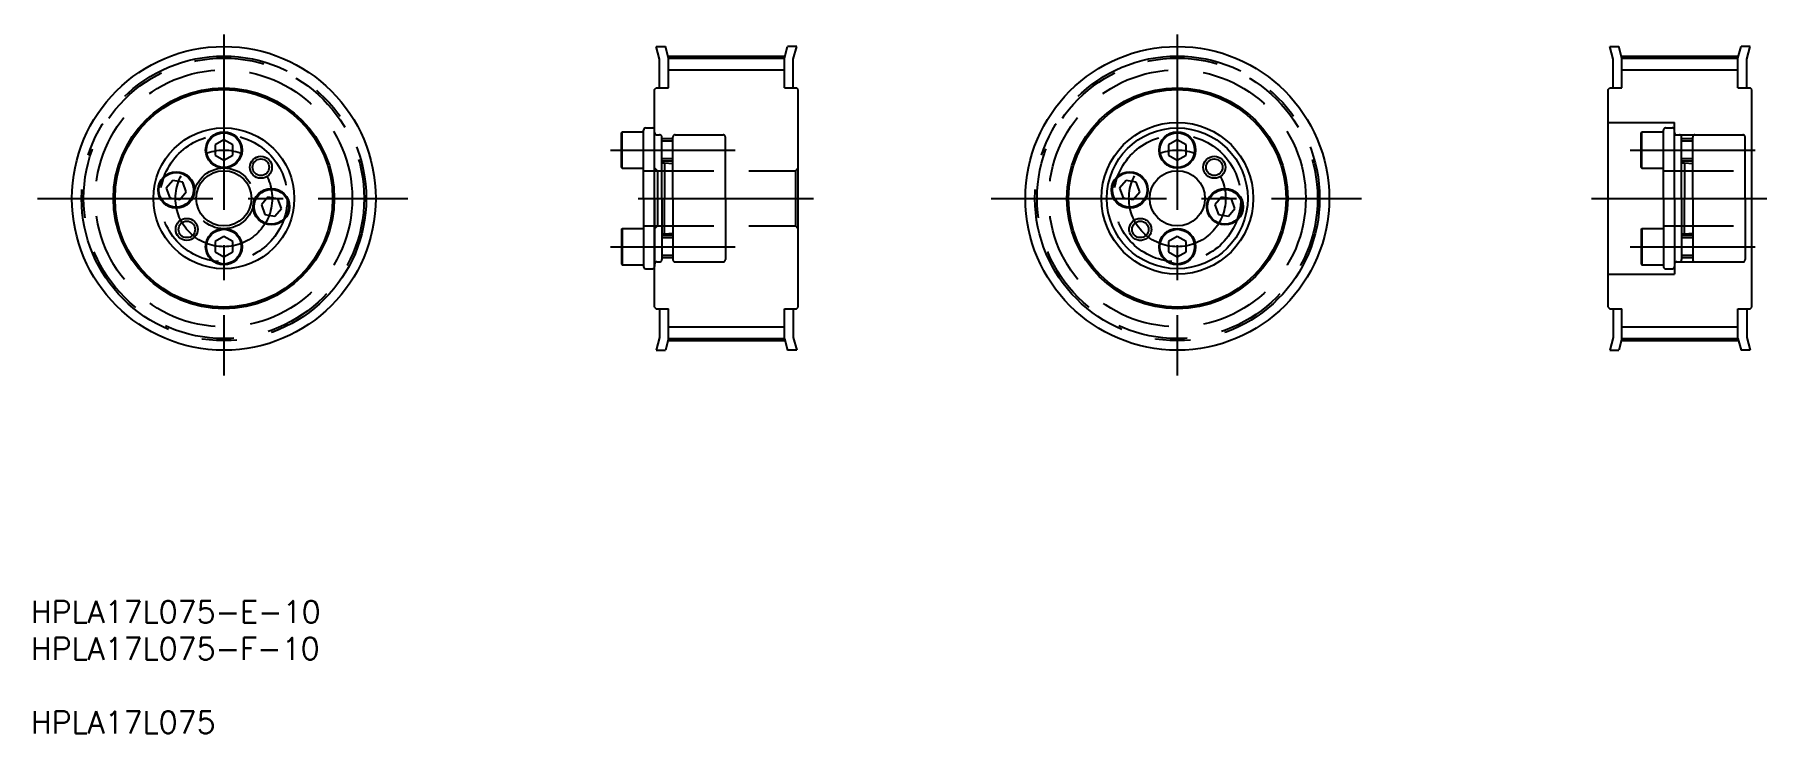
# Model space of a CAD drawing. Extents: x 16 to 330, y 5 to 132.
import ezdxf

# ---------------------------------------------------------------- set-up
doc = ezdxf.new("R2010")
doc.units = 0
doc.linetypes.add('CENTER', pattern=[50.8, 31.75, -6.35, 6.35, -6.35])
doc.linetypes.add('DASHED', pattern=[19.05, 12.7, -6.35])
doc.layers.get('0').update_dxf_attribs({"linetype": 'CONTINUOUS'})
doc.layers.add('CENTER', color=1, linetype='CENTER')
doc.styles.add('MISUMI', font='txt.shx')

# ---------------------------------------------------------------- blocks, each defined once
blk = doc.blocks.new('*U4')
at = {"color": 7, "linetype": 'CONTINUOUS', "style": 'MISUMI'}
for s, p in [('HPLA17L075-E-10', (15.05, 25.31)), ('HPLA17L075-F-10', (15.05, 18.65)), ('HPLA17L075', (15.05, 5.31))]:
    blk.add_text(s, height=4, dxfattribs=at).set_placement(p)

msp = doc.modelspace()

# ---------------------------------------------------------------- linework, layer by layer
at = {"color": 7, "linetype": 'CONTINUOUS'}
for p, q in [((128.27, 129.69), (129.93, 129.69)), ((128.89, 127.37), (128.27, 129.69)), ((130.49, 127.58), (129.93, 129.69)), ((151.49, 127.58), (152.06, 129.69)), ((153.72, 129.69), (152.06, 129.69)), ((153.09, 127.37), (153.72, 129.69)), ((300.91, 129.69), (302.56, 129.69)), ((301.53, 127.37), (300.91, 129.69)), ((303.13, 127.58), (302.56, 129.69)), ((324.13, 127.58), (324.69, 129.69)), ((326.35, 129.69), (324.69, 129.69)), ((325.73, 127.37), (326.35, 129.69)), ((128.89, 122.19), (128.89, 127.37)), ((130.49, 127.58), (151.49, 127.58)), ((130.49, 122.19), (130.49, 127.58)), ((151.49, 122.19), (151.49, 127.58)), ((153.09, 122.19), (153.09, 127.37)), ((301.53, 122.19), (301.53, 127.37)), ((303.13, 127.58), (324.13, 127.58)), ((303.13, 122.19), (303.13, 127.58)), ((324.13, 122.19), (324.13, 127.58)), ((325.73, 122.19), (325.73, 127.37)), ((127.99, 121.89), (128.29, 122.19)), ((127.99, 82.49), (127.99, 121.89)), ((128.29, 122.19), (130.49, 122.19)), ((151.49, 122.19), (153.69, 122.19)), ((153.99, 121.89), (153.69, 122.19)), ((153.99, 82.49), (153.99, 121.89)), ((300.63, 121.89), (300.93, 122.19)), ((300.63, 82.49), (300.63, 121.89)), ((300.93, 122.19), (303.13, 122.19)), ((324.13, 122.19), (326.33, 122.19)), ((326.63, 121.89), (326.33, 122.19)), ((326.63, 82.49), (326.63, 121.89)), ((121.99, 114.08), (122.09, 114.24)), ((121.99, 107.8), (121.99, 114.08)), ((122.09, 107.64), (122.09, 114.24)), ((122.09, 114.24), (125.99, 114.24)), ((125.99, 102.19), (125.99, 114.54)), ((125.99, 107.64), (125.99, 114.24)), ((126.39, 114.94), (127.59, 114.94)), ((127.99, 102.19), (127.99, 114.54)), ((49.99, 112.79), (48.39, 111.86)), ((48.39, 111.86), (48.39, 110.02)), ((48.39, 110.02), (49.99, 109.09)), ((51.59, 111.86), (49.99, 112.79)), ((49.99, 109.09), (51.59, 110.02)), ((51.59, 110.02), (51.59, 111.86)), ((125.99, 108.94), (125.99, 112.94)), ((222.62, 112.79), (221.02, 111.86)), ((221.02, 111.86), (221.02, 110.02)), ((221.02, 110.02), (222.62, 109.09)), ((224.22, 111.86), (222.62, 112.79)), ((222.62, 109.09), (224.22, 110.02)), ((224.22, 110.02), (224.22, 111.86)), ((121.99, 107.8), (122.09, 107.64)), ((122.09, 107.64), (125.99, 107.64)), ((125.99, 108.37), (125.99, 108.37)), ((40.74, 105.45), (39.55, 104.03)), ((39.55, 104.03), (40.18, 102.3)), ((42.56, 105.13), (40.74, 105.45)), ((43.19, 103.39), (42.56, 105.13)), ((125.99, 105.28), (125.99, 105.28)), ((213.37, 105.45), (212.18, 104.03)), ((212.18, 104.03), (212.81, 102.3)), ((215.19, 105.13), (213.37, 105.45)), ((215.82, 103.39), (215.19, 105.13)), ((40.18, 102.3), (42, 101.97)), ((42, 101.97), (43.19, 103.39)), ((57.97, 102.41), (56.78, 100.99)), ((56.78, 100.99), (57.41, 99.26)), ((59.79, 102.09), (57.97, 102.41)), ((60.42, 100.35), (59.79, 102.09)), ((125.99, 102.19), (125.99, 89.84)), ((127.99, 102.19), (127.99, 89.84)), ((212.81, 102.3), (214.63, 101.97)), ((214.63, 101.97), (215.82, 103.39)), ((230.6, 102.41), (229.42, 100.99)), ((229.42, 100.99), (230.05, 99.26)), ((232.42, 102.09), (230.6, 102.41)), ((233.05, 100.35), (232.42, 102.09)), ((57.41, 99.26), (59.23, 98.94)), ((59.23, 98.94), (60.42, 100.35)), ((230.05, 99.26), (231.87, 98.94)), ((231.87, 98.94), (233.05, 100.35)), ((49.99, 95.29), (48.39, 94.36)), ((48.39, 94.36), (48.39, 92.52)), ((51.59, 94.36), (49.99, 95.29)), ((51.59, 92.52), (51.59, 94.36)), ((121.99, 96.58), (122.09, 96.74)), ((121.99, 96.58), (121.99, 90.3)), ((122.09, 96.74), (125.99, 96.74)), ((122.09, 96.74), (122.09, 90.14)), ((125.99, 96.74), (125.99, 90.14)), ((125.99, 95.44), (125.99, 91.44)), ((222.62, 95.29), (221.02, 94.36)), ((221.02, 94.36), (221.02, 92.52)), ((224.22, 94.36), (222.62, 95.29)), ((224.22, 92.52), (224.22, 94.36)), ((48.39, 92.52), (49.99, 91.59)), ((49.99, 91.59), (51.59, 92.52)), ((221.02, 92.52), (222.62, 91.59)), ((222.62, 91.59), (224.22, 92.52)), ((121.99, 90.3), (122.09, 90.14)), ((122.09, 90.14), (125.99, 90.14)), ((126.39, 89.44), (127.59, 89.44)), ((127.99, 82.49), (128.29, 82.19)), ((128.29, 82.19), (130.49, 82.19)), ((128.89, 82.19), (128.89, 77.01)), ((130.49, 76.8), (130.49, 82.19)), ((151.49, 82.19), (153.69, 82.19)), ((151.49, 76.8), (151.49, 82.19)), ((153.09, 82.19), (153.09, 77.01)), ((153.69, 82.19), (153.99, 82.49)), ((300.63, 82.49), (300.93, 82.19)), ((300.93, 82.19), (303.13, 82.19)), ((301.53, 82.19), (301.53, 77.01)), ((303.13, 76.8), (303.13, 82.19)), ((324.13, 82.19), (326.33, 82.19)), ((324.13, 76.8), (324.13, 82.19)), ((325.73, 82.19), (325.73, 77.01)), ((326.33, 82.19), (326.63, 82.49)), ((128.89, 77.01), (128.27, 74.69)), ((130.49, 76.8), (129.93, 74.69)), ((130.49, 76.8), (151.49, 76.8)), ((151.49, 76.8), (152.06, 74.69)), ((153.09, 77.01), (153.72, 74.69)), ((301.53, 77.01), (300.91, 74.69)), ((303.13, 76.8), (302.56, 74.69)), ((303.13, 76.8), (324.13, 76.8)), ((324.13, 76.8), (324.69, 74.69)), ((325.73, 77.01), (326.35, 74.69)), ((128.27, 74.69), (129.93, 74.69)), ((153.72, 74.69), (152.06, 74.69)), ((300.91, 74.69), (302.56, 74.69)), ((326.35, 74.69), (324.69, 74.69))]:
    msp.add_line(p, q, dxfattribs=at)
at = {"color": 3, "linetype": 'CONTINUOUS'}
for p, q in [((130.49, 125.45), (151.49, 125.45)), ((303.13, 125.45), (324.13, 125.45)), ((130.49, 78.93), (151.49, 78.93)), ((303.13, 78.93), (324.13, 78.93))]:
    msp.add_line(p, q, dxfattribs=at)
at = {"color": 3, "linetype": 'DASHED'}
for p, q in [((128.4, 113.69), (128.89, 113.69)), ((129.29, 102.19), (129.29, 113.29)), ((131.29, 102.19), (131.29, 113.29)), ((131.69, 113.69), (140.39, 113.69)), ((140.79, 102.19), (140.79, 113.29)), ((300.63, 115.94), (312.63, 115.94)), ((306.63, 114.08), (306.72, 114.24)), ((306.63, 107.8), (306.63, 114.08)), ((306.72, 107.64), (306.72, 114.24)), ((306.72, 114.24), (310.63, 114.24)), ((310.63, 102.19), (310.63, 114.54)), ((310.63, 107.64), (310.63, 114.24)), ((311.03, 114.94), (312.23, 114.94)), ((312.63, 113.69), (312.63, 115.94)), ((312.63, 102.19), (312.63, 114.54)), ((312.63, 113.69), (326.63, 113.69)), ((313.04, 113.69), (313.53, 113.69)), ((313.93, 102.19), (313.93, 113.29)), ((315.93, 102.19), (315.93, 113.29)), ((316.33, 113.69), (325.03, 113.69)), ((325.43, 102.19), (325.43, 113.29)), ((131.29, 112.94), (129.29, 112.94)), ((131.29, 112.54), (129.29, 112.54)), ((310.63, 108.94), (310.63, 112.94)), ((315.93, 112.94), (313.93, 112.94)), ((315.93, 112.54), (313.93, 112.54)), ((125.99, 107.19), (153.49, 107.19)), ((127.99, 107.69), (128.49, 107.19)), ((128.49, 107.19), (128.49, 97.19)), ((131.29, 109.34), (129.29, 109.34)), ((131.29, 108.94), (129.29, 108.94)), ((129.29, 108.64), (129.79, 108.64)), ((129.79, 108.64), (129.79, 102.19)), ((129.79, 108.64), (131.29, 108.49)), ((153.99, 107.69), (153.49, 107.19)), ((153.49, 107.19), (153.49, 97.19)), ((306.63, 107.8), (306.72, 107.64)), ((306.72, 107.64), (310.63, 107.64)), ((310.63, 108.37), (310.63, 108.37)), ((310.63, 107.19), (325.43, 107.19)), ((315.93, 109.34), (313.93, 109.34)), ((315.93, 108.94), (313.93, 108.94)), ((313.93, 108.64), (314.43, 108.64)), ((314.43, 108.64), (314.43, 102.19)), ((314.43, 108.64), (315.93, 108.49)), ((310.63, 105.28), (310.63, 105.28)), ((129.29, 102.19), (129.29, 91.09)), ((129.79, 95.74), (129.79, 102.19)), ((131.29, 102.19), (131.29, 91.09)), ((140.79, 102.19), (140.79, 91.09)), ((310.63, 102.19), (310.63, 89.84)), ((312.63, 102.19), (312.63, 89.84)), ((313.93, 102.19), (313.93, 91.09)), ((314.43, 95.74), (314.43, 102.19)), ((315.93, 102.19), (315.93, 91.09)), ((325.43, 102.19), (325.43, 91.09)), ((125.99, 97.19), (153.49, 97.19)), ((127.99, 96.69), (128.49, 97.19)), ((129.29, 95.74), (129.79, 95.74)), ((131.29, 95.44), (129.29, 95.44)), ((131.29, 95.04), (129.29, 95.04)), ((129.79, 95.74), (131.29, 95.89)), ((153.99, 96.69), (153.49, 97.19)), ((306.63, 96.58), (306.72, 96.74)), ((306.63, 96.58), (306.63, 90.3)), ((306.72, 96.74), (310.63, 96.74)), ((306.72, 96.74), (306.72, 90.14)), ((310.63, 97.19), (325.43, 97.19)), ((310.63, 96.74), (310.63, 90.14)), ((310.63, 95.44), (310.63, 91.44)), ((313.93, 95.74), (314.43, 95.74)), ((315.93, 95.44), (313.93, 95.44)), ((315.93, 95.04), (313.93, 95.04)), ((314.43, 95.74), (315.93, 95.89)), ((131.29, 91.84), (129.29, 91.84)), ((131.29, 91.44), (129.29, 91.44)), ((315.93, 91.84), (313.93, 91.84)), ((315.93, 91.44), (313.93, 91.44)), ((128.4, 90.69), (128.89, 90.69)), ((131.69, 90.69), (140.39, 90.69)), ((300.63, 88.44), (312.63, 88.44)), ((306.63, 90.3), (306.72, 90.14)), ((306.72, 90.14), (310.63, 90.14)), ((311.03, 89.44), (312.23, 89.44)), ((312.63, 90.69), (312.63, 88.44)), ((312.63, 90.69), (326.63, 90.69)), ((313.04, 90.69), (313.53, 90.69)), ((316.33, 90.69), (325.03, 90.69))]:
    msp.add_line(p, q, dxfattribs=at)
at = {"color": 7, "linetype": 'CONTINUOUS'}
for centre, radius in [((49.99, 102.19), 27.5), ((222.62, 102.19), 27.5), ((49.99, 102.19), 20), ((49.99, 102.19), 19.7), ((222.62, 102.19), 20), ((222.62, 102.19), 19.7), ((49.99, 102.19), 12.75), ((49.99, 110.94), 3.3), ((49.99, 110.94), 3.14), ((222.62, 102.19), 13.75), ((222.62, 102.19), 12.75), ((222.62, 110.94), 3.3), ((222.62, 110.94), 3.14), ((49.99, 102.19), 5), ((56.69, 107.82), 1.5), ((214, 103.71), 3.3), ((214, 103.71), 3.14), ((222.62, 102.19), 5), ((229.32, 107.82), 1.5), ((58.6, 100.67), 3.3), ((58.6, 100.67), 3.14), ((231.24, 100.67), 3.3), ((231.24, 100.67), 3.14), ((43.28, 96.57), 1.5), ((215.92, 96.57), 1.5), ((49.99, 93.44), 3.3), ((49.99, 93.44), 3.14), ((222.62, 93.44), 3.3), ((222.62, 93.44), 3.14)]:
    msp.add_circle(centre, radius, dxfattribs=at)
at = {"color": 3, "linetype": 'DASHED'}
for centre, radius in [((49.99, 102.19), 25.39), ((222.62, 102.19), 25.39), ((49.99, 102.19), 23.26), ((222.62, 102.19), 23.26), ((49.99, 102.19), 11.5), ((222.62, 102.19), 11.5), ((49.99, 102.19), 5.5), ((215.92, 96.57), 2)]:
    msp.add_circle(centre, radius, dxfattribs=at)
at = {"color": 7}
for radius in [3.3, 3.14]:
    msp.add_circle((41.37, 103.71), radius, dxfattribs=at)
at = {"color": 3}
for centre in [(56.69, 107.82), (229.32, 107.82), (43.28, 96.57)]:
    msp.add_circle(centre, 2, dxfattribs=at)
at = {"color": 7, "linetype": 'CONTINUOUS'}
for centre, start, end in [((126.39, 114.54), 90, 180), ((127.59, 114.54), 0, 90), ((126.39, 89.84), 180, 270), ((127.59, 89.84), 270, 0)]:
    msp.add_arc(centre, 0.4, start, end, dxfattribs=at)
at = {"color": 3, "linetype": 'DASHED'}
for centre, radius, start, end in [((128.4, 114.1), 0.41, 180, 270), ((128.89, 113.29), 0.4, 0, 90), ((131.69, 113.29), 0.4, 90, 180), ((140.39, 113.29), 0.4, 0, 90), ((311.03, 114.54), 0.4, 90, 180), ((312.23, 114.54), 0.4, 0, 90), ((313.04, 114.1), 0.41, 180, 270), ((313.53, 113.29), 0.4, 0, 90), ((316.33, 113.29), 0.4, 90, 180), ((325.03, 113.29), 0.4, 0, 90), ((128.89, 91.09), 0.4, 270, 0), ((131.69, 91.09), 0.4, 180, 270), ((140.39, 91.09), 0.4, 270, 0), ((313.53, 91.09), 0.4, 270, 0), ((316.33, 91.09), 0.4, 180, 270), ((325.03, 91.09), 0.4, 270, 0), ((128.4, 90.28), 0.41, 90, 180), ((311.03, 89.84), 0.4, 180, 270), ((312.23, 89.84), 0.4, 270, 0), ((313.04, 90.28), 0.41, 90, 180)]:
    msp.add_arc(centre, radius, start, end, dxfattribs=at)
at = {"layer": 'CENTER', "color": 1, "linetype": 'CENTER'}
for p, q in [((49.99, 131.83), (49.99, 70.1)), ((222.62, 131.83), (222.62, 70.1)), ((130.49, 127.96), (151.49, 127.96)), ((303.13, 127.96), (324.13, 127.96)), ((119.99, 110.94), (142.59, 110.94)), ((304.63, 110.94), (327.23, 110.94)), ((16.27, 102.19), (83.32, 102.19)), ((124.99, 102.19), (156.99, 102.19)), ((188.9, 102.19), (255.95, 102.19)), ((297.63, 102.19), (329.63, 102.19)), ((119.99, 93.44), (142.59, 93.44)), ((304.63, 93.44), (327.23, 93.44)), ((130.49, 76.42), (151.49, 76.42)), ((303.13, 76.42), (324.13, 76.42))]:
    msp.add_line(p, q, dxfattribs=at)
for centre, radius in [((49.99, 102.19), 25.77), ((222.62, 102.19), 25.77), ((49.99, 102.19), 8.75), ((222.62, 102.19), 8.75)]:
    msp.add_circle(centre, radius, dxfattribs=at)

# ---------------------------------------------------------------- block references
at = {"color": 7, "linetype": 'CONTINUOUS'}
msp.add_blockref('*U4', (0, 0), dxfattribs=at)

doc.saveas('drawing.dxf')
